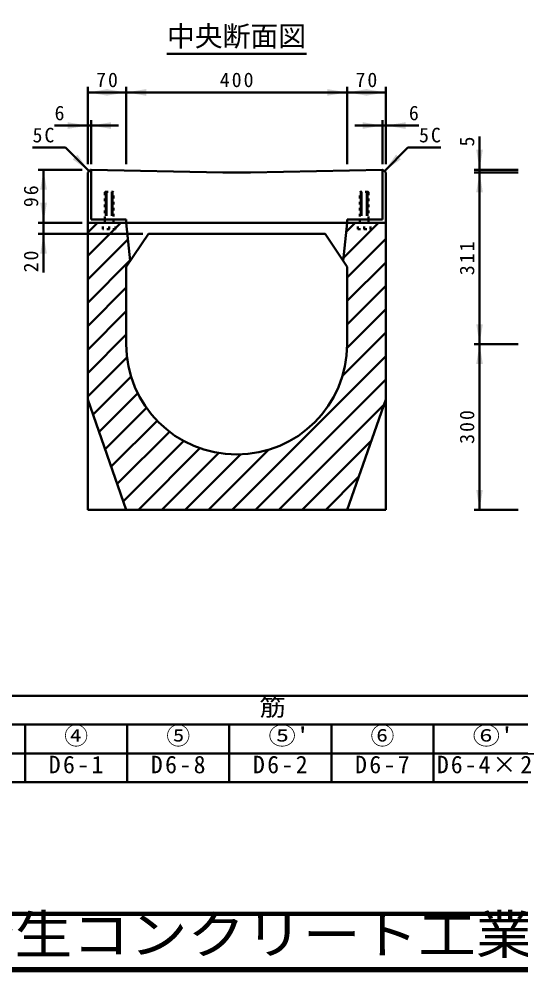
# Model space of a CAD drawing. Units: millimetres, scale not verified. Extents: x 100 to 4105, y 100 to 2870.
# Drawn here: x 1009 to 1918, y 100 to 1826 of the extents above; entities that cross this region are included whole.
import ezdxf
from ezdxf.enums import TextEntityAlignment as Align

# ---------------------------------------------------------------- set-up
doc = ezdxf.new("R2010")
doc.units = ezdxf.units.MM
doc.header["$LTSCALE"] = 5
doc.linetypes.add('USER1', pattern=[2.2, 1, -1.2])
doc.layers.add('V-nasSTD', color=7, linetype='Continuous', lineweight=50)
doc.styles.add('ＭＳ ゴシック', font='')
doc.styles.get('ＭＳ ゴシック').set_extended_font_data('MS Gothic')

msp = doc.modelspace()

# ---------------------------------------------------------------- hatches: boundary and pattern name
at = {"layer": 'V-nasSTD'}
for points in [[(1169.432, 1687.283), (1133.432, 1693.283), (1169.432, 1699.283)], [(1167.432, 1699.283), (1203.432, 1693.283), (1167.432, 1687.283)], [(1239.432, 1687.283), (1203.432, 1693.283), (1239.432, 1699.283)], [(1567.432, 1699.283), (1603.432, 1693.283), (1567.432, 1687.283)], [(1639.432, 1687.283), (1603.432, 1693.283), (1639.432, 1699.283)], [(1637.432, 1699.283), (1673.432, 1693.283), (1637.432, 1687.283)], [(1097.432, 1627.283), (1133.432, 1633.283), (1097.432, 1639.283)], [(1175.432, 1627.283), (1139.432, 1633.283), (1175.432, 1639.283)], [(1631.432, 1639.283), (1667.432, 1633.283), (1631.432, 1627.283)], [(1709.432, 1627.283), (1673.432, 1633.283), (1709.432, 1639.283)], [(1837.432, 1589.283), (1843.432, 1553.283), (1849.432, 1589.283)], [(1114.719, 1580.481), (1135.932, 1550.783), (1106.234, 1571.996)], [(1692.145, 1580.481), (1670.932, 1550.783), (1700.631, 1571.996)], [(1047.432, 1517.283), (1053.432, 1553.283), (1059.432, 1517.283)], [(1849.432, 1512.283), (1843.432, 1548.283), (1837.432, 1512.283)], [(1059.432, 1493.283), (1053.432, 1457.283), (1047.432, 1493.283)], [(1047.432, 1401.283), (1053.432, 1437.283), (1059.432, 1401.283)], [(1837.432, 1273.283), (1843.432, 1237.283), (1849.432, 1273.283)], [(1849.432, 1201.283), (1843.432, 1237.283), (1837.432, 1201.283)], [(1837.432, 973.283), (1843.432, 937.283), (1849.432, 973.283)]]:
    msp.add_hatch(color=256, dxfattribs=at).paths.add_polyline_path(points)

# ---------------------------------------------------------------- linework, layer by layer
for p, q in [((1277.029, 1763.283), (1529.835, 1763.283)), ((1133.432, 1563.283), (1133.432, 1703.283)), ((1203.432, 1693.283), (1133.432, 1693.283)), ((1203.432, 1563.283), (1203.432, 1703.283)), ((1603.432, 1693.283), (1203.432, 1693.283)), ((1603.432, 1563.283), (1603.432, 1703.283)), ((1673.432, 1693.283), (1603.432, 1693.283)), ((1673.432, 1563.283), (1673.432, 1703.283)), ((1139.432, 1563.283), (1139.432, 1643.283)), ((1667.432, 1563.283), (1667.432, 1643.283)), ((1073.432, 1633.283), (1133.432, 1633.283)), ((1133.432, 1633.283), (1139.432, 1633.283)), ((1189.432, 1633.283), (1139.432, 1633.283)), ((1617.432, 1633.283), (1667.432, 1633.283)), ((1667.432, 1633.283), (1673.432, 1633.283)), ((1733.432, 1633.283), (1673.432, 1633.283)), ((1843.432, 1613.283), (1843.432, 1553.283)), ((1093.506, 1593.209), (1033.506, 1593.209)), ((1093.506, 1593.209), (1135.932, 1550.783)), ((1713.358, 1593.209), (1670.932, 1550.783)), ((1713.358, 1593.209), (1773.358, 1593.209)), ((1123.432, 1553.283), (1043.432, 1553.283)), ((1053.432, 1457.283), (1053.432, 1553.283)), ((1138.432, 1553.283), (1133.432, 1548.283)), ((1133.432, 937.283), (1133.432, 1548.283)), ((1133.432, 1548.283), (1133.432, 1457.283)), ((1138.432, 1553.283), (1139.432, 1553.283)), ((1139.432, 1553.283), (1139.432, 1463.283)), ((1378.432, 1548.283), (1139.432, 1553.283)), ((1378.432, 1548.283), (1428.432, 1548.283)), ((1428.432, 1548.283), (1667.432, 1553.283)), ((1667.432, 1553.283), (1667.432, 1463.283)), ((1667.432, 1553.283), (1668.432, 1553.283)), ((1668.432, 1553.283), (1673.432, 1548.283)), ((1673.432, 1457.283), (1673.432, 1548.283)), ((1673.432, 937.283), (1673.432, 1547.783)), ((1673.432, 1547.783), (1673.432, 1457.283)), ((1913.432, 1553.283), (1833.432, 1553.283)), ((1913.432, 1548.283), (1833.432, 1548.283)), ((1843.432, 1548.283), (1843.432, 1553.283)), ((1843.432, 1237.283), (1843.432, 1548.283)), ((1133.432, 1457.283), (1133.432, 1533.283)), ((1133.432, 1457.283), (1133.432, 1533.283)), ((1123.432, 1457.283), (1043.432, 1457.283)), ((1053.432, 1437.283), (1053.432, 1457.283)), ((1203.432, 1457.283), (1133.432, 1457.283)), ((1133.432, 1439.4), (1151.315, 1457.283)), ((1133.432, 1457.283), (1203.432, 1457.283)), ((1139.432, 1463.283), (1203.432, 1463.283)), ((1193.742, 1457.283), (1183.932, 1447.473)), ((1203.432, 1463.283), (1203.432, 1457.283)), ((1603.432, 1457.283), (1203.432, 1457.283)), ((1210.603, 1388.039), (1203.432, 1457.283)), ((1603.432, 1457.283), (1596.262, 1388.039)), ((1596.848, 1393.698), (1660.432, 1457.283)), ((1601.749, 1441.026), (1618.006, 1457.283)), ((1667.432, 1463.283), (1603.432, 1463.283)), ((1603.432, 1463.283), (1603.432, 1457.283)), ((1603.432, 1457.283), (1673.432, 1457.283)), ((1603.432, 1457.283), (1673.432, 1457.283)), ((1233.432, 1437.283), (1043.432, 1437.283)), ((1053.432, 1367.283), (1053.432, 1437.283)), ((1133.432, 1396.973), (1181.742, 1445.283)), ((1243.432, 1437.283), (1203.432, 1377.283)), ((1243.432, 1437.283), (1563.432, 1437.283)), ((1563.432, 1437.283), (1603.432, 1377.283)), ((1133.432, 1354.547), (1206.504, 1427.619)), ((1603.432, 1357.856), (1673.432, 1427.856)), ((1133.432, 1312.121), (1210.485, 1389.174)), ((1603.432, 1315.43), (1673.432, 1385.43)), ((1203.432, 1377.283), (1203.432, 1237.283)), ((1603.432, 1377.283), (1603.432, 1237.283)), ((1133.432, 1269.694), (1203.432, 1339.694)), ((1603.432, 1273.004), (1673.432, 1343.004)), ((1133.432, 1227.268), (1203.432, 1297.268)), ((1603.316, 1230.461), (1673.432, 1300.577)), ((1133.432, 1184.841), (1203.432, 1254.841)), ((1594.956, 1179.674), (1673.432, 1258.151)), ((1913.432, 1237.283), (1833.432, 1237.283)), ((1843.432, 937.283), (1843.432, 1237.283)), ((1133.432, 1142.415), (1204.816, 1213.798)), ((1394.991, 937.283), (1673.432, 1215.724)), ((1143.101, 1109.657), (1212.19, 1178.747)), ((1437.417, 937.283), (1673.432, 1173.298)), ((1154.1, 1078.23), (1224.269, 1148.399)), ((1133.432, 1137.283), (1203.432, 937.283)), ((1479.843, 937.283), (1669.98, 1127.419)), ((1673.432, 1137.283), (1603.432, 937.283)), ((1165.1, 1046.803), (1240.123, 1121.827)), ((1176.099, 1015.377), (1259.324, 1098.601)), ((1187.099, 983.95), (1281.726, 1078.577)), ((1198.098, 952.523), (1307.414, 1061.839)), ((1522.27, 937.283), (1647.135, 1062.148)), ((1225.285, 937.283), (1336.734, 1048.732)), ((1267.711, 937.283), (1370.45, 1040.021)), ((1310.138, 937.283), (1410.254, 1037.399)), ((1352.564, 937.283), (1461.041, 1045.759)), ((1564.696, 937.283), (1624.29, 996.877)), ((1133.432, 937.283), (1673.432, 937.283)), ((1913.432, 937.283), (1833.432, 937.283)), ((1020, 600), (835, 600)), ((1205, 600), (1020, 600)), ((1390, 600), (1205, 600)), ((1575, 600), (1390, 600)), ((1760, 600), (1575, 600)), ((1945, 600), (1760, 600)), ((835, 548), (1020, 548)), ((1020, 548), (1205, 548)), ((1020, 496), (1020, 548)), ((1020, 548), (1020, 496)), ((1390, 548), (1205, 548)), ((1205, 496), (1205, 548)), ((1390, 496), (1390, 548)), ((1390, 548), (1575, 548)), ((1390, 496), (1390, 548)), ((1390, 548), (1390, 496)), ((1575, 496), (1575, 548)), ((1575, 496), (1575, 548)), ((1575, 548), (1760, 548)), ((1575, 496), (1575, 548)), ((1575, 548), (1575, 496)), ((1760, 496), (1760, 548)), ((1760, 548), (1945, 548)), ((1760, 496), (1760, 548)), ((1760, 548), (1760, 496)), ((835, 496), (1020, 496)), ((1020, 496), (1205, 496)), ((1020, 444), (1020, 496)), ((1020, 496), (1020, 444)), ((1205, 496), (1390, 496)), ((1205, 444), (1205, 496)), ((1390, 444), (1390, 496)), ((1390, 496), (1575, 496)), ((1390, 444), (1390, 496)), ((1390, 496), (1390, 444)), ((1575, 444), (1575, 496)), ((1575, 444), (1575, 496)), ((1575, 496), (1760, 496)), ((1575, 444), (1575, 496)), ((1575, 496), (1575, 444)), ((1760, 444), (1760, 496)), ((1760, 496), (1945, 496)), ((1760, 444), (1760, 496)), ((1760, 496), (1760, 444)), ((835, 444), (1020, 444)), ((1020, 444), (1205, 444)), ((1205, 444), (1390, 444)), ((1390, 444), (1575, 444)), ((1575, 444), (1760, 444)), ((1760, 444), (1945, 444))]:
    msp.add_line(p, q, dxfattribs=at)
at = {"layer": 'V-nasSTD', "linetype": 'USER1'}
for p, q in [((1165.432, 1513.283), (1164.432, 1512.283)), ((1164.432, 1463.283), (1164.432, 1512.283)), ((1164.432, 1511.562), (1180.432, 1511.004)), ((1164.432, 1509.562), (1180.432, 1509.004)), ((1164.432, 1507.562), (1180.432, 1507.004)), ((1164.432, 1505.562), (1180.432, 1505.004)), ((1164.432, 1503.562), (1180.432, 1503.004)), ((1165.432, 1513.283), (1179.432, 1513.283)), ((1179.432, 1513.283), (1180.432, 1512.283)), ((1180.432, 1457.283), (1180.432, 1512.283)), ((1627.432, 1513.283), (1626.432, 1512.283)), ((1626.432, 1457.283), (1626.432, 1512.283)), ((1626.432, 1511.562), (1642.432, 1511.004)), ((1626.432, 1509.562), (1642.432, 1509.004)), ((1626.432, 1507.562), (1642.432, 1507.004)), ((1626.432, 1505.562), (1642.432, 1505.004)), ((1626.432, 1503.562), (1642.432, 1503.004)), ((1641.432, 1513.283), (1627.432, 1513.283)), ((1641.432, 1513.283), (1642.432, 1512.283)), ((1642.432, 1463.283), (1642.432, 1512.283)), ((1164.432, 1501.562), (1180.432, 1501.004)), ((1164.432, 1499.562), (1180.432, 1499.004)), ((1164.432, 1497.562), (1180.432, 1497.004)), ((1164.432, 1495.562), (1180.432, 1495.004)), ((1164.432, 1493.562), (1180.432, 1493.004)), ((1164.432, 1491.562), (1180.432, 1491.004)), ((1164.432, 1489.562), (1180.432, 1489.004)), ((1164.432, 1487.562), (1180.432, 1487.004)), ((1164.432, 1485.562), (1180.432, 1485.004)), ((1626.432, 1501.562), (1642.432, 1501.004)), ((1626.432, 1499.562), (1642.432, 1499.004)), ((1626.432, 1497.562), (1642.432, 1497.004)), ((1626.432, 1495.562), (1642.432, 1495.004)), ((1626.432, 1493.562), (1642.432, 1493.004)), ((1626.432, 1491.562), (1642.432, 1491.004)), ((1626.432, 1489.562), (1642.432, 1489.004)), ((1626.432, 1487.562), (1642.432, 1487.004)), ((1626.432, 1485.562), (1642.432, 1485.004)), ((1164.432, 1483.562), (1180.432, 1483.004)), ((1164.432, 1481.562), (1180.432, 1481.004)), ((1164.432, 1479.562), (1180.432, 1479.004)), ((1164.432, 1477.562), (1180.432, 1477.004)), ((1164.432, 1475.562), (1180.432, 1475.004)), ((1164.432, 1473.562), (1180.432, 1473.004)), ((1164.432, 1471.562), (1172.432, 1471.283)), ((1180.432, 1471.283), (1164.432, 1471.283)), ((1626.432, 1483.562), (1642.432, 1483.004)), ((1626.432, 1481.562), (1642.432, 1481.004)), ((1626.432, 1479.562), (1642.432, 1479.004)), ((1626.432, 1477.562), (1642.432, 1477.004)), ((1626.432, 1475.562), (1642.432, 1475.004)), ((1626.432, 1473.562), (1642.432, 1473.004)), ((1626.432, 1471.562), (1634.432, 1471.283)), ((1626.432, 1471.283), (1642.432, 1471.283)), ((1160.932, 1445.283), (1160.932, 1457.283)), ((1160.932, 1457.283), (1183.932, 1457.283)), ((1164.432, 1463.283), (1164.432, 1457.283)), ((1172.432, 1445.283), (1172.432, 1457.283)), ((1180.432, 1463.283), (1180.432, 1457.283)), ((1183.932, 1445.283), (1183.932, 1457.283)), ((1622.932, 1445.283), (1622.932, 1457.283)), ((1645.932, 1457.283), (1622.932, 1457.283)), ((1626.432, 1463.283), (1626.432, 1457.283)), ((1634.432, 1445.283), (1634.432, 1457.283)), ((1642.432, 1463.283), (1642.432, 1457.283)), ((1645.932, 1445.283), (1645.932, 1457.283)), ((1183.932, 1445.283), (1160.932, 1445.283)), ((1622.932, 1445.283), (1645.932, 1445.283))]:
    msp.add_line(p, q, dxfattribs=at)
at = {"layer": 'V-nasSTD', "lineweight": 100}
for p, q in [((105, 205), (4100, 205)), ((105, 105), (4100, 105))]:
    msp.add_line(p, q, dxfattribs=at)
at = {"layer": 'V-nasSTD', "lineweight": 13}
msp.add_lwpolyline([(100, 100), (100, 2870), (4105, 2870), (4105, 100)], close=True, dxfattribs=at)
at = {"layer": 'V-nasSTD'}
for start, end in [(180, 270), (270, 0)]:
    msp.add_arc((1403.432, 1237.283), 200, start, end, dxfattribs=at)

# ---------------------------------------------------------------- texts
at = {"layer": 'V-nasSTD', "style": 'ＭＳ ゴシック'}
for s, height, p in [('中央断面図', 36.95, (1277.029, 1813.683)), ('6', 26.39, (1073.432, 1669.283)), ('6', 26.39, (1715.432, 1669.283)), ('④', 31.67, (1090.9, 543.6)), ('⑤', 31.67, (1275.9, 543.6)), ('⑥', 31.67, (1645.9, 543.6))]:
    msp.add_text(s, height=height, dxfattribs=at).set_placement(p, align=Align.TOP_LEFT)
msp.add_text('5', height=26.39, rotation=90, dxfattribs=at).set_placement((1807.432, 1595.283), align=Align.TOP_LEFT)
for s, height, width, p in [('配\u3000\u3000\u3000\u3000\u3000\u3000\u3000\u3000\u3000\u3000筋', 31.67, 1.1, (922.04, 595.6)), ("⑤'", 31.67, 1.15, (1460.9, 543.6)), ("⑥'", 31.67, 1.15, (1830.9, 543.6)), ('株式会社船生コンクリート工業', 69.65, 1.1, (478.279, 202.55))]:
    msp.add_text(s, height=height, dxfattribs=dict(at, width=width)).set_placement(p, align=Align.TOP_LEFT)
at = {"layer": 'V-nasSTD', "attachment_point": 1, "style": 'ＭＳ ゴシック'}
for s, insert, char_height in [('\\T1.2;70', (1148.632, 1729.283), 26.39), ('\\T1.2;400', (1372.832, 1729.283), 26.39), ('\\T1.2;70', (1618.632, 1729.283), 26.39), ('\\T1.2;5C', (1033.506, 1629.209), 26.39), ('\\T1.2;5C', (1733.758, 1629.209), 26.39), ('\\T1.2;D6-1', (1062.82, 491.6), 31.67), ('\\T1.2;D6-8', (1247.82, 491.6), 31.67), ('\\T1.2;D6-2', (1432.82, 491.6), 31.67), ('\\T1.2;D6-7', (1617.82, 491.6), 31.67), ('\\T1.17;D6-4×2', (1766.1, 491.6), 31.67)]:
    msp.add_mtext(s, dxfattribs=dict(at, insert=insert, char_height=char_height))
at = {"layer": 'V-nasSTD', "char_height": 26.39, "attachment_point": 1, "rotation": 90, "style": 'ＭＳ ゴシック'}
for s, insert in [('\\T1.2;96', (1017.432, 1485.483)), ('\\T1.2;311', (1807.432, 1362.183)), ('\\T1.2;20', (1017.432, 1367.283)), ('\\T1.2;300', (1807.432, 1056.683))]:
    msp.add_mtext(s, dxfattribs=dict(at, insert=insert))

doc.saveas('drawing.dxf')
